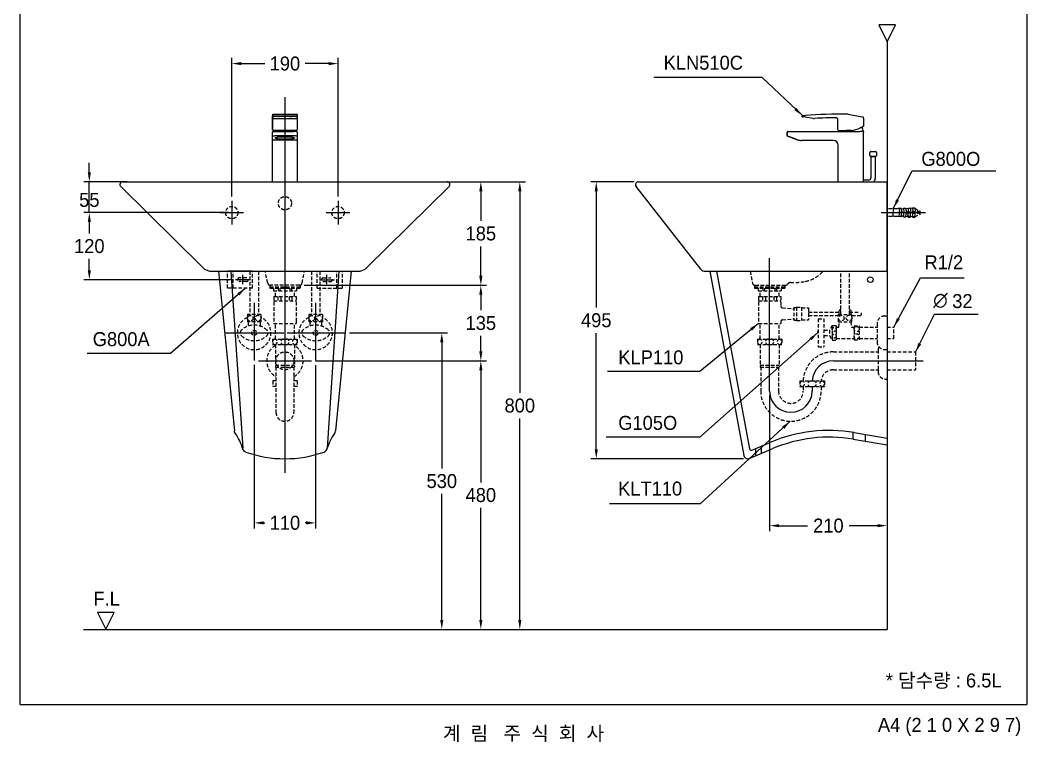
# Model space of a CAD drawing. Header units: millimetres. Extents: x 0 to 5952, y -67 to 2530.
# Drawn here: x 0 to 1800, y -67 to 1223 of the extents above; entities that cross this region are included whole.
import ezdxf
from ezdxf.enums import TextEntityAlignment as Align
from ezdxf.lldxf.tags import DXFTag

# ---------------------------------------------------------------- set-up
doc = ezdxf.new("R2010")
doc.units = ezdxf.units.MM
doc.header["$MEASUREMENT"] = 0
doc.linetypes.add('DASHED2', pattern=[9.525, 6.35, -3.175])
doc.layers.get('Defpoints').update_dxf_attribs({"color": 1})
for name, color, linetype in [('TEXT', 7, 'Continuous'), ('내부선 및 부속', 4, 'Continuous'), ('도각라인', 255, 'Continuous'), ('외형선', 3, 'Continuous'), ('점선', 6, 'DASHED2'), ('중심선', 1, 'DASHED'), ('치수선', 7, 'Continuous')]:
    doc.layers.add(name, color=color, linetype=linetype)
doc.styles.add('140911', font='HBATANG.TTF')
doc.styles.add('____', font='')
doc.styles.add('타이틀', font='H2GTRM.TTF', dxfattribs={"height": 25})
doc.styles.get('____').set_extended_font_data('굴림')
tags = doc.linetypes.add('DASHDOT', pattern=[70, 31, -13, 13, -13]).pattern_tags.tags
tags[10:11] = [DXFTag(74, 4), DXFTag(75, 0), DXFTag(340, '0'), DXFTag(46, 0.0), DXFTag(50, 0.0), DXFTag(44, 0.0), DXFTag(45, 0.0)]
tags[8:9] = [DXFTag(74, 4), DXFTag(75, 0), DXFTag(340, '0'), DXFTag(46, 0.0), DXFTag(50, 0.0), DXFTag(44, 0.0), DXFTag(45, 0.0)]
tags[6:7] = [DXFTag(74, 4), DXFTag(75, 0), DXFTag(340, '0'), DXFTag(46, 0.0), DXFTag(50, 0.0), DXFTag(44, 0.0), DXFTag(45, 0.0)]
tags[4:5] = [DXFTag(74, 4), DXFTag(75, 0), DXFTag(340, '0'), DXFTag(46, 0.0), DXFTag(50, 0.0), DXFTag(44, 0.0), DXFTag(45, 0.0)]
tags = doc.linetypes.add('DASHED', pattern=[25.72, 12.86, -12.86]).pattern_tags.tags
tags[6:7] = [DXFTag(74, 4), DXFTag(75, 0), DXFTag(340, '0'), DXFTag(46, 0.0), DXFTag(50, 0.0), DXFTag(44, 0.0), DXFTag(45, 0.0)]
tags[4:5] = [DXFTag(74, 4), DXFTag(75, 0), DXFTag(340, '0'), DXFTag(46, 0.0), DXFTag(50, 0.0), DXFTag(44, 0.0), DXFTag(45, 0.0)]
doc.dimstyles.new('MSADIM', dxfattribs={"dimtxt": 33, "dimasz": 17, "dimexe": 10, "dimexo": 7.5, "dimgap": 10, "dimtad": 0, "dimtih": 1, "dimtoh": 1, "dimdec": 0, "dimzin": 1, "dimdsep": 46, "dimtxsty": '____', "dimcen": 11.25, "dimadec": 0, "dimazin": 0, "dimtfac": 1, "dimtdec": 0, "dimtix": 1, "dimtmove": 0, "dimatfit": 3, "dimfxl": 0, "dimtolj": 1, "dimtzin": 1, "dimarcsym": 0})

# ---------------------------------------------------------------- blocks, each defined once
blk = doc.blocks.new('*D1')
at = {"layer": 'Defpoints', "color": 0, "linetype": 'Continuous'}
for p in [(568.4, 1145.4), (378.4, 900.1), (568.4, 900.1)]:
    blk.add_point(p, dxfattribs=at)
at = {"layer": '치수선', "color": 0, "linetype": 'Continuous', "lineweight": -2}
for p, q in [((378.4, 907.6), (378.4, 1155.4)), ((568.4, 907.6), (568.4, 1155.4)), ((395.4, 1145.4), (437.5, 1145.4)), ((551.4, 1145.4), (509.4, 1145.4))]:
    blk.add_line(p, q, dxfattribs=at)
at = {"layer": '치수선', "color": 0, "linetype": 'Continuous'}
for points in [[(395.4, 1148.2), (395.4, 1142.6), (378.4, 1145.4)], [(551.4, 1148.2), (551.4, 1142.6), (568.4, 1145.4)]]:
    blk.add_solid(points, dxfattribs=at)
at = {"layer": '치수선', "color": 0, "linetype": 'Continuous', "insert": (473.4, 1145.4), "char_height": 25, "attachment_point": 5, "style": '____'}
blk.add_mtext('\\A1;190', dxfattribs=at)
blk = doc.blocks.new('*D2')
at = {"layer": 'Defpoints', "color": 0, "linetype": 'Continuous'}
for p in [(123.7, 934.1), (198.4, 934.1), (379.9, 879.1)]:
    blk.add_point(p, dxfattribs=at)
at = {"layer": '치수선', "color": 0, "linetype": 'Continuous', "lineweight": -2}
for p, q in [((123.7, 951.1), (123.7, 968.1)), ((190.9, 934.1), (113.7, 934.1)), ((123.7, 879.1), (123.7, 934.1)), ((372.4, 879.1), (113.7, 879.1)), ((123.7, 862.1), (123.7, 845.1))]:
    blk.add_line(p, q, dxfattribs=at)
at = {"layer": '치수선', "color": 0, "linetype": 'Continuous'}
for points in [[(120.9, 951.1), (126.5, 951.1), (123.7, 934.1)], [(120.9, 862.1), (126.5, 862.1), (123.7, 879.1)]]:
    blk.add_solid(points, dxfattribs=at)
at = {"layer": '치수선', "color": 0, "linetype": 'Continuous', "insert": (123.7, 901.6), "char_height": 25, "attachment_point": 5, "style": '____'}
blk.add_mtext('\\A1;55', dxfattribs=at)
blk = doc.blocks.new('*D3')
at = {"layer": 'Defpoints', "color": 0, "linetype": 'Continuous'}
for p in [(379.9, 879.1), (123.7, 759.1), (384.9, 759.1)]:
    blk.add_point(p, dxfattribs=at)
at = {"layer": '치수선', "color": 0, "linetype": 'Continuous', "lineweight": -2}
for p, q in [((372.4, 879.1), (113.7, 879.1)), ((123.7, 862.1), (123.7, 841.9)), ((123.7, 776.1), (123.7, 796.2)), ((377.4, 759.1), (113.7, 759.1))]:
    blk.add_line(p, q, dxfattribs=at)
at = {"layer": '치수선', "color": 0, "linetype": 'Continuous'}
for points in [[(120.9, 862.1), (126.5, 862.1), (123.7, 879.1)], [(120.9, 776.1), (126.5, 776.1), (123.7, 759.1)]]:
    blk.add_solid(points, dxfattribs=at)
at = {"layer": '치수선', "color": 0, "linetype": 'Continuous', "insert": (123.7, 819.1), "char_height": 25, "attachment_point": 5, "style": '____'}
blk.add_mtext('\\A1;120', dxfattribs=at)
blk = doc.blocks.new('*D4')
at = {"layer": 'Defpoints', "color": 0, "linetype": 'Continuous'}
for p in [(748.4, 934.1), (501.2, 749.1), (823.7, 749.1)]:
    blk.add_point(p, dxfattribs=at)
at = {"layer": '치수선', "color": 0, "linetype": 'Continuous', "lineweight": -2}
for p, q in [((755.9, 934.1), (833.7, 934.1)), ((823.7, 917.1), (823.7, 864.4)), ((823.7, 766.1), (823.7, 818.7)), ((508.7, 749.1), (833.7, 749.1))]:
    blk.add_line(p, q, dxfattribs=at)
at = {"layer": '치수선', "color": 0, "linetype": 'Continuous'}
for points in [[(820.9, 917.1), (826.6, 917.1), (823.7, 934.1)], [(820.9, 766.1), (826.6, 766.1), (823.7, 749.1)]]:
    blk.add_solid(points, dxfattribs=at)
at = {"layer": '치수선', "color": 0, "linetype": 'Continuous', "insert": (823.7, 841.6), "char_height": 25, "attachment_point": 5, "style": '____'}
blk.add_mtext('\\A1;185', dxfattribs=at)
blk = doc.blocks.new('*D5')
at = {"layer": 'Defpoints', "color": 0, "linetype": 'Continuous'}
for p in [(500.4, 749.1), (823.7, 749.1), (520.9, 614.1)]:
    blk.add_point(p, dxfattribs=at)
at = {"layer": '치수선', "color": 0, "linetype": 'Continuous', "lineweight": -2}
for p, q in [((507.9, 749.1), (833.7, 749.1)), ((823.7, 732.1), (823.7, 704.4)), ((823.7, 631.1), (823.7, 658.7)), ((528.4, 614.1), (833.7, 614.1))]:
    blk.add_line(p, q, dxfattribs=at)
at = {"layer": '치수선', "color": 0, "linetype": 'Continuous'}
for points in [[(820.9, 732.1), (826.6, 732.1), (823.7, 749.1)], [(820.9, 631.1), (826.6, 631.1), (823.7, 614.1)]]:
    blk.add_solid(points, dxfattribs=at)
at = {"layer": '치수선', "color": 0, "linetype": 'Continuous', "insert": (823.7, 681.6), "char_height": 25, "attachment_point": 5, "style": '____'}
blk.add_mtext('\\A1;135', dxfattribs=at)
blk = doc.blocks.new('*D6')
at = {"layer": 'Defpoints', "color": 0, "linetype": 'Continuous'}
for p in [(520.9, 614.1), (817.2, 134.1), (823.7, 134.1)]:
    blk.add_point(p, dxfattribs=at)
at = {"layer": '치수선', "color": 0, "linetype": 'Continuous', "lineweight": -2}
for p, q in [((528.4, 614.1), (833.7, 614.1)), ((823.7, 597.1), (823.7, 396.9)), ((823.7, 151.1), (823.7, 351.2)), ((824.7, 134.1), (833.7, 134.1))]:
    blk.add_line(p, q, dxfattribs=at)
at = {"layer": '치수선', "color": 0, "linetype": 'Continuous'}
for points in [[(820.9, 597.1), (826.6, 597.1), (823.7, 614.1)], [(820.9, 151.1), (826.6, 151.1), (823.7, 134.1)]]:
    blk.add_solid(points, dxfattribs=at)
at = {"layer": '치수선', "color": 0, "linetype": 'Continuous', "insert": (823.7, 374.1), "char_height": 25, "attachment_point": 5, "style": '____'}
blk.add_mtext('\\A1;480', dxfattribs=at)
blk = doc.blocks.new('*D7')
at = {"layer": 'Defpoints', "color": 0, "linetype": 'Continuous'}
for p in [(748.4, 934.1), (870.9, 134.1), (893.4, 134.1)]:
    blk.add_point(p, dxfattribs=at)
at = {"layer": '치수선', "color": 0, "linetype": 'Continuous', "lineweight": -2}
for p, q in [((755.9, 934.1), (903.4, 934.1)), ((893.4, 917.1), (893.4, 556.9)), ((893.4, 151.1), (893.4, 511.3)), ((878.4, 134.1), (903.4, 134.1))]:
    blk.add_line(p, q, dxfattribs=at)
at = {"layer": '치수선', "color": 0, "linetype": 'Continuous'}
for points in [[(890.6, 917.1), (896.2, 917.1), (893.4, 934.1)], [(890.6, 151.1), (896.2, 151.1), (893.4, 134.1)]]:
    blk.add_solid(points, dxfattribs=at)
at = {"layer": '치수선', "color": 0, "linetype": 'Continuous', "insert": (893.4, 534.1), "char_height": 25, "attachment_point": 5, "style": '____'}
blk.add_mtext('\\A1;800', dxfattribs=at)
blk = doc.blocks.new('*D8')
at = {"layer": 'Defpoints', "color": 0, "linetype": 'Continuous'}
for p in [(581.2, 664.1), (725.2, 134.1), (753.9, 134.1)]:
    blk.add_point(p, dxfattribs=at)
at = {"layer": '치수선', "color": 0, "linetype": 'Continuous', "lineweight": -2}
for p, q in [((588.7, 664.1), (763.9, 664.1)), ((753.9, 647.1), (753.9, 421.9)), ((753.9, 151.1), (753.9, 376.3)), ((732.7, 134.1), (763.9, 134.1))]:
    blk.add_line(p, q, dxfattribs=at)
at = {"layer": '치수선', "color": 0, "linetype": 'Continuous'}
for points in [[(751, 647.1), (756.7, 647.1), (753.9, 664.1)], [(751, 151.1), (756.7, 151.1), (753.9, 134.1)]]:
    blk.add_solid(points, dxfattribs=at)
at = {"layer": '치수선', "color": 0, "linetype": 'Continuous', "insert": (753.9, 399.1), "char_height": 25, "attachment_point": 5, "style": '____'}
blk.add_mtext('\\A1;530', dxfattribs=at)
blk = doc.blocks.new('*D9')
at = {"layer": 'Defpoints', "color": 0, "linetype": 'Continuous'}
for p in [(418.4, 614.5), (528.4, 614.1), (528.4, 324.5)]:
    blk.add_point(p, dxfattribs=at)
at = {"layer": '치수선', "color": 0, "linetype": 'Continuous', "lineweight": -2}
for p, q in [((418.4, 607), (418.4, 314.5)), ((528.4, 606.6), (528.4, 314.5)), ((435.4, 324.5), (437.5, 324.5)), ((511.4, 324.5), (509.4, 324.5))]:
    blk.add_line(p, q, dxfattribs=at)
at = {"layer": '치수선', "color": 0, "linetype": 'Continuous'}
for points in [[(435.4, 327.3), (435.4, 321.7), (418.4, 324.5)], [(511.4, 327.3), (511.4, 321.7), (528.4, 324.5)]]:
    blk.add_solid(points, dxfattribs=at)
at = {"layer": '치수선', "color": 0, "linetype": 'Continuous', "insert": (473.4, 324.5), "char_height": 25, "attachment_point": 5, "style": '____'}
blk.add_mtext('\\A1;110', dxfattribs=at)
blk = doc.blocks.new('*D13')
at = {"layer": 'Defpoints', "color": 0, "linetype": 'Continuous'}
for p in [(1105.1, 934.1), (1030.1, 439.1), (1300.9, 439.1)]:
    blk.add_point(p, dxfattribs=at)
at = {"layer": '치수선', "color": 0, "linetype": 'Continuous', "lineweight": -2}
for p, q in [((1097.6, 934.1), (1020.1, 934.1)), ((1030.1, 917.1), (1030.1, 709.4)), ((1030.1, 456.1), (1030.1, 663.7)), ((1293.4, 439.1), (1020.1, 439.1))]:
    blk.add_line(p, q, dxfattribs=at)
at = {"layer": '치수선', "color": 0, "linetype": 'Continuous'}
for points in [[(1027.3, 917.1), (1032.9, 917.1), (1030.1, 934.1)], [(1027.3, 456.1), (1032.9, 456.1), (1030.1, 439.1)]]:
    blk.add_solid(points, dxfattribs=at)
at = {"layer": '치수선', "color": 0, "linetype": 'Continuous', "insert": (1030.1, 686.6), "char_height": 25, "attachment_point": 5, "style": '____'}
blk.add_mtext('\\A1;495', dxfattribs=at)
blk = doc.blocks.new('*D14')
at = {"layer": 'Defpoints', "color": 0, "linetype": 'Continuous'}
for p in [(1340.1, 560.1), (1550.1, 479.1), (1340.1, 319.5)]:
    blk.add_point(p, dxfattribs=at)
at = {"layer": '치수선', "color": 0, "linetype": 'Continuous', "lineweight": -2}
for p, q in [((1340.1, 552.6), (1340.1, 309.5)), ((1550.1, 471.6), (1550.1, 309.5)), ((1357.1, 319.5), (1407.8, 319.5)), ((1533.1, 319.5), (1482.4, 319.5))]:
    blk.add_line(p, q, dxfattribs=at)
at = {"layer": '치수선', "color": 0, "linetype": 'Continuous'}
for points in [[(1357.1, 322.3), (1357.1, 316.7), (1340.1, 319.5)], [(1533.1, 322.3), (1533.1, 316.7), (1550.1, 319.5)]]:
    blk.add_solid(points, dxfattribs=at)
at = {"layer": '치수선', "color": 0, "linetype": 'Continuous', "insert": (1445.1, 319.5), "char_height": 25, "attachment_point": 5, "style": '____'}
blk.add_mtext('\\A1;210', dxfattribs=at)

msp = doc.modelspace()

# ---------------------------------------------------------------- linework, layer by layer
at = {"layer": '내부선 및 부속', "linetype": 'Continuous'}
for p, q in [((451.4, 1054.1), (451.4, 1051.8)), ((451.4, 1054.1), (451.4, 1053.9)), ((451.4, 1053.9), (451.4, 1050.1)), ((451.4, 1050.6), (451.4, 1051.8)), ((451.4, 1048.5), (451.4, 1050.6)), ((451.4, 1050.1), (451.4, 1049.3)), ((451.4, 1027.1), (451.4, 1049.7)), ((451.4, 1049.7), (451.4, 1048.4)), ((451.4, 1048.1), (451.4, 1049.3)), ((451.4, 1048.4), (451.4, 1048.5)), ((451.4, 1048.1), (451.4, 1031.2)), ((452.4, 1055.1), (494.4, 1055.1)), ((452.4, 1047.5), (494.4, 1047.5)), ((489.4, 1051.5), (457.4, 1051.5)), ((457.4, 1051.5), (457.4, 1051.3)), ((457.4, 1051.3), (489.4, 1051.3)), ((463.4, 1050.9), (462.4, 1050.9)), ((462.4, 1050.9), (462.4, 1050.3)), ((462.4, 1050.3), (462.4, 1050)), ((462.4, 1050), (463.4, 1050)), ((463.4, 1050), (463.4, 1050.9)), ((463.4, 1050.3), (463.4, 1050.9)), ((463.4, 1050), (463.4, 1050.3)), ((483.4, 1050.9), (483.4, 1050.3)), ((484.4, 1050.9), (483.4, 1050.9)), ((483.4, 1050.3), (483.4, 1050)), ((483.4, 1050), (484.4, 1050)), ((484.4, 1050), (483.4, 1050)), ((484.4, 1050.3), (484.4, 1050.9)), ((484.4, 1050), (484.4, 1050.9)), ((484.4, 1050), (484.4, 1050.3)), ((484.4, 1050), (484.4, 1050)), ((489.4, 1051.3), (489.4, 1051.5)), ((494.4, 1047.4), (494.4, 1047.5)), ((495.4, 1054.1), (495.4, 1051.8)), ((495.4, 1051.8), (495.4, 1050.6)), ((495.4, 1050.6), (495.4, 1048.5)), ((495.4, 1049.7), (495.4, 1049.7)), ((495.4, 1049.7), (495.4, 1027.1)), ((495.4, 1048.4), (495.4, 1048.5)), ((1397.7, 1051.3), (1397.7, 1051.5)), ((1397.7, 1051.5), (1397.7, 1051.3)), ((1403.6, 1049.6), (1398.6, 1050.3)), ((1418.7, 1047.5), (1403.6, 1049.6)), ((1462.3, 1027.1), (1462.3, 1045.7)), ((1480.2, 1054.9), (1501.9, 1051.1)), ((1501.9, 1051.1), (1506.9, 1050.2)), ((1507.7, 1049.2), (1507.7, 1049.1)), ((1507.7, 1048.1), (1507.7, 1049.1)), ((1507.7, 1048.1), (1507.7, 1033.7)), ((451.4, 1031.2), (451.4, 1027.1)), ((452.8, 1026.1), (452.4, 1026.1)), ((494, 1026.1), (452.8, 1026.1)), ((494.4, 1026.1), (494, 1026.1)), ((1463.3, 1026.1), (1476.7, 1026.1)), ((1463.8, 1026.1), (1468.2, 1026.1)), ((1478.7, 1026.1), (1476.7, 1026.1)), ((1485.7, 1026.1), (1478.7, 1026.1)), ((451.4, 1015), (451.4, 1023.1)), ((451.4, 934.1), (451.4, 1023.1)), ((451.4, 1010.2), (451.4, 1015)), ((451.4, 1009.1), (451.4, 1010.2)), ((451.4, 934.1), (451.4, 1009.1)), ((452.4, 1024.1), (457.4, 1024.1)), ((452.4, 1009.3), (494.4, 1009.3)), ((457.4, 1024.1), (489.4, 1024.1)), ((457.4, 1016.8), (489.4, 1016.8)), ((486.4, 1013.8), (460.4, 1013.8)), ((460.4, 1011), (460.4, 1013.8)), ((460.4, 1011), (486.4, 1011)), ((486.4, 1011), (486.4, 1013.8)), ((494.4, 1024.1), (489.4, 1024.1)), ((495.4, 1023.1), (495.4, 1015)), ((495.4, 1015), (495.4, 1010.2)), ((495.4, 1009.1), (495.4, 1010.2)), ((495.4, 1009.1), (495.4, 1009.1)), ((495.4, 1009.1), (495.4, 934.1)), ((1371.5, 1016.8), (1371.5, 1023.1)), ((1371.5, 1023.1), (1371.5, 1016.8)), ((1377.1, 1014), (1372.1, 1015.8)), ((1372.1, 1015.8), (1377.1, 1014)), ((1372.5, 1024.1), (1377.5, 1024.1)), ((1377.1, 1014), (1390.1, 1009.3)), ((1390.1, 1009.3), (1377.1, 1014)), ((1377.5, 1024.1), (1501.7, 1024.1)), ((1377.8, 1013.8), (1385.3, 1011)), ((1385.3, 1011), (1377.8, 1013.8)), ((1453.7, 1008.1), (1397, 1008.1)), ((1506.7, 1024.1), (1501.7, 1024.1)), ((1506.7, 1024.1), (1507.7, 1024.1)), ((1507.7, 1024.1), (1507.7, 1023.1)), ((1507.7, 934.1), (1507.7, 1023.1)), ((1462.7, 934.1), (1462.7, 999.1)), ((1519.1, 981), (1519.1, 986.1)), ((1521.1, 988.1), (1529.2, 988.1)), ((1521.1, 979.1), (1521.1, 941.1)), ((1521.1, 979.1), (1529.1, 979.1)), ((1525.1, 979.1), (1521.1, 979.1)), ((1527.5, 979.1), (1522.8, 979.1)), ((1529.1, 979.1), (1525.1, 979.1)), ((1529.2, 979.1), (1525.1, 979.1)), ((1529.1, 941.1), (1529.1, 979.1)), ((1531.1, 986.2), (1531.1, 981)), ((1507.7, 956.1), (1507.7, 961.1)), ((1507.7, 934.1), (1507.7, 956.1)), ((1517.1, 937.1), (1507.7, 937.1)), ((376.9, 774.1), (398.1, 458.1)), ((569.9, 774.1), (548.8, 458.1)), ((1245.1, 774.1), (1304, 456.8)), ((1489.1, 486.4), (1489.1, 474.2)), ((1491.4, 486), (1550.1, 476.2)), ((1308.1, 454.5), (1341.1, 468.4)), ((1511.1, 482.7), (1511.1, 470.6)), ((1315.1, 457.5), (1315.1, 444.5)), ((1325.1, 461.7), (1325.1, 448.7))]:
    msp.add_line(p, q, dxfattribs=at)
for centre, radius, start, end in [((494.4, 1048.4), 1, 270, 0), ((1398.7, 1051.3), 1, 202.1993, 262.1993), ((1398.7, 1051.3), 1, 202.1993, 262.1993), ((1398.7, 1051.3), 1, 202.1993, 262.1993), ((1398.7, 1051.3), 1, 202.1993, 262.1993), ((1471.4, 55.1), 1000, 89.5936, 93.8863), ((1420, 1057.4), 10, 262.1993, 272.9349), ((1471.4, 55.1), 993.6, 90.6538, 92.9349), ((1458.9, 1045.5), 3.34, 2.007, 69.3544), ((1478.5, 1045.1), 10, 80, 89.5936), ((452.4, 1027.1), 1, 180, 270), ((481.1, 1019), 27.6, 165.1842, 169.4357), ((466.8, 1019), 27.6, 10.5643, 14.8158), ((494.4, 1027.1), 1, 270, 0), ((1463.3, 1027.1), 1, 180, 270), ((1494.9, 1019), 27.6, 165.1842, 169.4357), ((1480.2, 1081.6), 55.8, 275.72, 293.156), ((1480.6, 1019), 27.6, 10.5643, 27.3016), ((452.4, 1023.1), 1, 90, 180), ((452.4, 1023.1), 1, 90, 180), ((494.4, 1023.1), 1, 0, 90), ((1372.5, 1023.1), 1, 90, 180), ((1372.5, 1023.1), 1, 90, 180), ((1397, 1028.1), 20, 250, 270), ((1397, 1028.1), 20, 250, 270), ((1453.7, 999.1), 9, 0, 90), ((1521.1, 986.1), 2, 90, 180), ((1521.1, 981), 1.92, 180, 270), ((1529.2, 986.2), 1.92, 0, 90), ((1529.2, 981), 1.92, 270, 0), ((1517.1, 941.1), 4, 270, 0), ((1517.1, 941.1), 12, 324.3147, 0), ((1446.7, 217.7), 272, 80.5367, 112.8258), ((1307, 457.3), 3, 190.5208, 292.8258)]:
    msp.add_arc(centre, radius, start, end, dxfattribs=at)
for points, knots in [([(451.4, 1054.2), (451.4, 1054.3), (451.5, 1054.4), (451.5, 1054.5), (451.6, 1054.8), (451.9, 1055), (452.1, 1055.1), (452.3, 1055.1), (452.4, 1055.1)], [0, 0, 0, 0, 0.097046, 0.215477, 0.366984, 0.6013, 0.806128, 1, 1, 1, 1]), ([(457.4, 1051.5), (457, 1051.5), (456.3, 1051.5), (455.4, 1051.5), (454.8, 1051.5), (454.2, 1051.5), (453.5, 1051.5), (452.9, 1051.6), (452.4, 1051.6), (452.2, 1051.6), (452.1, 1051.7), (451.8, 1051.7), (451.5, 1051.7), (451.4, 1051.8), (451.4, 1051.8)], [0, 0, 0, 0, 0.142857, 0.214286, 0.285714, 0.357143, 0.428571, 0.571429, 0.642857, 0.678571, 0.696429, 0.714286, 0.857143, 1, 1, 1, 1]), ([(451.4, 1050.6), (451.4, 1050.7), (451.8, 1050.9), (453.6, 1051.1), (455.6, 1051.2), (457, 1051.3), (457.4, 1051.3)], [0, 0, 0, 0, 0.285714, 0.571429, 0.857143, 1, 1, 1, 1]), ([(495.3, 1051.7), (495.3, 1051.7), (495.2, 1051.7), (494.9, 1051.7), (494.2, 1051.6), (493.4, 1051.5), (492.6, 1051.5), (491.8, 1051.5), (490.8, 1051.5), (489.9, 1051.5), (489.4, 1051.5)], [0, 0, 0, 0, 0.022938, 0.185782, 0.348626, 0.511469, 0.592891, 0.674313, 0.837156, 1, 1, 1, 1]), ([(489.4, 1051.3), (490.3, 1051.3), (492.1, 1051.2), (494.3, 1051), (495.1, 1050.8), (495.3, 1050.7), (495.3, 1050.7)], [0, 0, 0, 0, 0.32589, 0.651781, 0.977671, 1, 1, 1, 1]), ([(494.4, 1055.1), (494.4, 1055.1), (494.6, 1055.1), (494.8, 1055.1), (495, 1054.9), (495.2, 1054.8), (495.3, 1054.6), (495.4, 1054.5), (495.4, 1054.3), (495.4, 1054.2), (495.4, 1054.2), (495.4, 1054.2)], [0, 0, 0, 0, 0.020818, 0.239105, 0.419032, 0.574027, 0.708164, 0.821662, 0.913084, 0.980269, 1, 1, 1, 1]), ([(1398.6, 1052.5), (1398.5, 1052.4), (1398.3, 1052.4), (1398.1, 1052.2), (1397.9, 1052), (1397.8, 1051.8), (1397.7, 1051.6), (1397.7, 1051.5)], [0, 0, 0, 0, 0.285714, 0.428571, 0.571429, 0.785714, 1, 1, 1, 1]), ([(1398.6, 1052.5), (1398.6, 1052.5), (1398.7, 1052.5), (1399, 1052.5), (1399.4, 1052.5), (1399.8, 1052.5), (1400.5, 1052.6), (1401.5, 1052.7), (1402.5, 1052.7), (1403.3, 1052.8), (1403.7, 1052.8)], [0, 0, 0, 0, 0.142857, 0.285714, 0.357143, 0.428571, 0.571429, 0.714286, 0.857143, 1, 1, 1, 1]), ([(1507.1, 1032.7), (1507.1, 1032.7), (1507, 1032.7), (1506.8, 1032.5), (1506.4, 1032.3), (1506, 1032.2), (1505.7, 1032), (1505.2, 1031.8), (1504.8, 1031.5), (1504.1, 1031.2), (1503.5, 1030.9), (1502.9, 1030.6), (1502.7, 1030.5), (1502.5, 1030.5)], [0, 0, 0, 0, 0.022972, 0.19686, 0.283804, 0.370748, 0.457692, 0.5229, 0.63158, 0.718524, 0.892412, 0.935884, 1, 1, 1, 1]), ([(1506.7, 1032.5), (1506.7, 1032.5), (1506.7, 1032.5), (1506.6, 1032.5), (1506.6, 1032.5), (1506.5, 1032.4), (1506.5, 1032.4), (1506.4, 1032.4), (1506.3, 1032.3), (1506.3, 1032.3), (1506.2, 1032.3), (1506.2, 1032.2), (1506.1, 1032.2), (1506.1, 1032.2), (1506, 1032.2), (1505.9, 1032.1), (1505.8, 1032.1), (1505.7, 1032), (1505.6, 1031.9), (1505.5, 1031.9), (1505.4, 1031.8), (1505.2, 1031.7), (1505.2, 1031.7), (1505.1, 1031.7), (1505.1, 1031.7), (1505.1, 1031.7)], [0, 0, 0, 0, 0.147203, 0.147203, 0.295653, 0.295653, 0.37051, 0.37051, 0.483564, 0.483564, 0.521467, 0.521467, 0.597561, 0.597561, 0.635788, 0.635788, 0.751471, 0.751471, 0.829397, 0.829397, 0.947331, 0.947331, 0.986892, 0.986892, 1, 1, 1, 1]), ([(1507.6, 1033.6), (1507.6, 1033.5), (1507.6, 1033.3), (1507.5, 1033.1), (1507.3, 1032.9), (1507.2, 1032.8), (1507.1, 1032.7)], [0, 0, 0, 0, 0.250001, 0.499999, 0.749998, 1, 1, 1, 1]), ([(1507.6, 1033.6), (1507.6, 1033.6), (1507.7, 1033.6), (1507.7, 1033.7), (1507.7, 1033.7)], [0, 0, 0, 0, 0.15708, 1, 1, 1, 1]), ([(451.4, 1015), (451.4, 1015.2), (451.8, 1015.8), (453.6, 1016.4), (455.6, 1016.7), (457, 1016.8), (457.4, 1016.8)], [0, 0, 0, 0, 0.285714, 0.571429, 0.857143, 1, 1, 1, 1]), ([(451.4, 1009.1), (451.4, 1009.1), (451.4, 1009.1), (451.4, 1009), (451.4, 1008.9), (451.5, 1008.8)], [0, 0, 0, 0, 0.003909, 0.003909, 1, 1, 1, 1]), ([(489.4, 1016.8), (490.3, 1016.8), (492.1, 1016.7), (494.3, 1016.1), (495.1, 1015.6), (495.3, 1015.3), (495.3, 1015.3)], [0, 0, 0, 0, 0.326484, 0.652968, 0.979452, 1, 1, 1, 1]), ([(495.4, 1008.9), (495.4, 1008.9), (495.4, 1008.9), (495.4, 1008.9), (495.4, 1008.9)], [0, 0, 0, 0, 0.705199, 1, 1, 1, 1]), ([(1371.5, 1016.8), (1371.5, 1016.7), (1371.5, 1016.5), (1371.6, 1016.3), (1371.7, 1016.1), (1371.9, 1016), (1372, 1015.9), (1372.1, 1015.8)], [0, 0, 0, 0, 0.214286, 0.428571, 0.571429, 0.714286, 1, 1, 1, 1])]:
    msp.add_open_spline(points, degree=3, knots=knots, dxfattribs=at)
for points in [[(452.4, 1047.5), (451.4, 1047.5), (451.4, 1048.5)], [(495.4, 1048.5), (495.4, 1047.5), (494.4, 1047.5)], [(452.4, 1009.3), (451.4, 1009.3), (451.4, 1010.2)], [(495.4, 1010.2), (495.4, 1009.3), (494.4, 1009.3)]]:
    msp.add_rational_spline(points, [1, 0.707106769085, 1], degree=2, dxfattribs=at)
for points, degree in [([(494.9, 1047.6), (494.9, 1047.5), (494.9, 1047.5), (494.9, 1047.4)], 3), ([(495, 1047.6), (495, 1047.6), (495, 1047.5), (494.9, 1047.4)], 3), ([(495.4, 1052), (495.4, 1051.9), (495.3, 1051.7)], 2), ([(495.4, 1051.8), (495.4, 1051.8), (495.4, 1051.8), (495.3, 1051.7)], 3), ([(495.3, 1050.7), (495.4, 1050.5), (495.4, 1050.4)], 2), ([(495.3, 1050.7), (495.4, 1050.7), (495.4, 1050.6), (495.4, 1050.6)], 3), ([(495.4, 1052), (495.4, 1051.9), (495.4, 1051.9), (495.4, 1051.8)], 3), ([(495.4, 1050.6), (495.4, 1050.5), (495.4, 1050.4), (495.4, 1050.4)], 3), ([(1398.6, 1052.5), (1398.1, 1052.4), (1397.7, 1052), (1397.7, 1051.5)], 3), ([(1397.7, 1051.3), (1397.7, 1050.8), (1398.1, 1050.3), (1398.6, 1050.3)], 3), ([(1398.4, 1052.4), (1398.4, 1052.4), (1398.4, 1052.4), (1398.5, 1052.4)], 3), ([(1501.9, 1051.1), (1501.9, 1051.1), (1501.9, 1051.1), (1501.9, 1051.1)], 3), ([(1507.7, 1049.2), (1507.7, 1049.7), (1507.4, 1050.1), (1506.9, 1050.2)], 3), ([(1502.6, 1030.5), (1502.4, 1030.4), (1502.1, 1030.3)], 2), ([(1502.1, 1030.3), (1502.1, 1030.3), (1502.1, 1030.3), (1502.1, 1030.3)], 3), ([(495.3, 1015.3), (495.4, 1015.2), (495.4, 1015.1), (495.4, 1015)], 3), ([(495.3, 1015.3), (495.4, 1015), (495.4, 1014.8)], 2), ([(495.4, 1015), (495.4, 1014.9), (495.4, 1014.8), (495.4, 1014.8)], 3), ([(1371.5, 1016.8), (1371.5, 1016.4), (1371.8, 1016), (1372.1, 1015.8)], 3)]:
    msp.add_open_spline(points, degree=degree, dxfattribs=at)
for points in [[(460.4, 1011), (456.4, 1011), (456.4, 1012.4), (456.4, 1013.8), (460.4, 1013.8)], [(486.4, 1013.8), (490.4, 1013.8), (490.4, 1012.4), (490.4, 1011), (486.4, 1011)]]:
    msp.add_rational_spline(points, [1, 0.707106769085, 1, 0.707106769085, 1], degree=2, knots=[0, 0, 0, 0.5, 0.5, 1, 1, 1], dxfattribs=at)
at = {"layer": '도각라인', "color": 7}
for p, q in [((0, 0), (0, 2530)), ((1800, 2530), (1800, 0)), ((0, 0), (1800, 0))]:
    msp.add_line(p, q, dxfattribs=at)
at = {"layer": '외형선', "linetype": 'Continuous'}
for p, q in [((1565.1, 1214.4), (1535.1, 1214.4)), ((1535.1, 1214.4), (1550.1, 1184.4)), ((1550.1, 1184.4), (1565.1, 1214.4)), ((1550.1, 1184.4), (1550.1, 134.1)), ((354.9, 774.1), (383, 488.9)), ((415.7, 774.1), (370.7, 774.1)), ((531.2, 774.1), (576.2, 774.1)), ((591.9, 774.1), (563.9, 488.9)), ((1232.9, 774.1), (1294, 444.8)), ((1489.4, 474.2), (1550.1, 464.1)), ((1303.6, 439.6), (1345.8, 457.4)), ((168.1, 164.4), (138.1, 164.4)), ((138.1, 164.4), (153.1, 134.4)), ((153.1, 134.4), (168.1, 164.4)), ((113.5, 134.1), (1550.1, 134.1))]:
    msp.add_line(p, q, dxfattribs=at)
at = {"layer": '외형선'}
for p, q in [((179.9, 925.5), (326.1, 781.3)), ((183.4, 934.1), (763.4, 934.1)), ((766.9, 925.5), (620.7, 781.3)), ((1217.1, 777.9), (1101.2, 926)), ((1105.1, 934.1), (1550.1, 934.1)), ((1460.2, 934.1), (1510, 934.1)), ((1550.1, 774.1), (1550.1, 934.1)), ((343.7, 774.1), (603.2, 774.1)), ((1225, 774.1), (1550.1, 774.1))]:
    msp.add_line(p, q, dxfattribs=at)
at = {"layer": '외형선', "linetype": 'Continuous', "flags": 128}
for points in [[(384.4, 485, -0.129923), (383, 488.9)], [(403.4, 451.1, -0.299491), (398.1, 458.1)]]:
    msp.add_lwpolyline(points, format="xyb", dxfattribs=at)
at = {"layer": '외형선', "linetype": 'Continuous'}
msp.add_circle((1520.1, 759.1), 5, dxfattribs=at)
msp.add_circle((1520.1, 759.1), 5, dxfattribs=at)
at = {"layer": '외형선'}
for centre, radius, start, end in [((183.4, 929.1), 5, 90, 225.3891), ((763.4, 929.1), 5, 314.6109, 90), ((1105.1, 929.1), 5, 90, 218.0575), ((343.7, 799.1), 25, 225.3891, 270), ((603.2, 799.1), 25, 270, 314.6109), ((1225, 784.1), 10, 218.0575, 270), ((1375.2, 827.1), 80, 317.309, 318.5038)]:
    msp.add_arc(centre, radius, start, end, dxfattribs=at)
at = {"layer": '외형선', "linetype": 'Continuous'}
for centre, radius, start, end in [((555.9, 489.6), 8, 324.772, 354.3824), ((302.7, 427.3), 100, 16.8465, 35.228), ((644.2, 427.3), 100, 144.772, 163.1535), ((1446.7, 217.7), 260, 80.5367, 112.8258), ((473.4, 649.1), 210, 250.5194, 289.4806), ((540.8, 458.6), 8, 289.4806, 356.1707), ((1300.9, 446.1), 7, 190.5208, 292.8258)]:
    msp.add_arc(centre, radius, start, end, dxfattribs=at)
at = {"layer": '점선'}
for p, q in [((1568.7, 886.1), (1550.1, 886.1)), ((1561.1, 886.1), (1561.1, 879.1)), ((1575.7, 886.4), (1568.7, 886.1)), ((1571.7, 886.2), (1572.1, 879.2)), ((1599.7, 886.7), (1571.8, 885.2)), ((1575.7, 886.4), (1576.1, 879.5)), ((1579.7, 886.7), (1583.7, 886.9)), ((1579.7, 886.7), (1580.1, 879.7)), ((1583.7, 886.9), (1584.1, 879.9)), ((1587.7, 887.1), (1591.7, 887.3)), ((1587.7, 887.1), (1588.1, 880.1)), ((1591.7, 887.3), (1592.1, 880.3)), ((1595.7, 887.5), (1599.7, 887.7)), ((1595.7, 887.5), (1596.1, 880.5)), ((1599.7, 887.7), (1600.1, 880.7)), ((1599.7, 886.7), (1610, 881.2)), ((1568.7, 872.1), (1550.1, 872.1)), ((1561.1, 872.1), (1561.1, 879.1)), ((1575.7, 871.7), (1568.7, 872.1)), ((1610, 881.2), (1568.9, 879.1)), ((1610, 876.9), (1568.9, 879.1)), ((1571.7, 871.9), (1572.1, 878.9)), ((1599.7, 871.5), (1571.8, 872.9)), ((1575.7, 871.7), (1576.1, 878.7)), ((1579.7, 871.5), (1580.1, 878.5)), ((1579.7, 871.5), (1583.7, 871.3)), ((1583.7, 871.3), (1584.1, 878.3)), ((1587.7, 871.1), (1588.1, 878.1)), ((1587.7, 871.1), (1591.7, 870.9)), ((1591.7, 870.9), (1592.1, 877.9)), ((1595.7, 870.7), (1596.1, 877.7)), ((1595.7, 870.7), (1599.7, 870.5)), ((1603.1, 879.1), (1598, 880.6)), ((1603.1, 879.1), (1598, 877.6)), ((1599.7, 870.5), (1600.1, 877.4)), ((1599.7, 871.5), (1610, 876.9)), ((370.7, 744.1), (370.7, 774.1)), ((380.7, 744.1), (380.7, 774.1)), ((410.9, 774.1), (410.9, 696.8)), ((415.7, 744.1), (415.7, 774.1)), ((425.9, 774.1), (425.9, 696.8)), ((442.6, 753.1), (438.4, 774.1)), ((504.2, 753.1), (508.4, 774.1)), ((520.9, 774.1), (520.9, 696.8)), ((531.2, 744.1), (531.2, 774.1)), ((535.9, 774.1), (535.9, 696.8)), ((566.2, 744.1), (566.2, 774.1)), ((576.2, 744.1), (576.2, 774.1)), ((1305.1, 774.1), (1309.3, 753.1)), ((1467.6, 697.1), (1467.6, 774.1)), ((1482.6, 697.1), (1482.6, 774.1)), ((404.9, 762.3), (391.9, 762.3)), ((541.9, 762.3), (554.9, 762.3)), ((415.7, 744.1), (370.7, 744.1)), ((404.9, 755.8), (391.9, 755.8)), ((446.4, 749.1), (446.4, 744.1)), ((446.4, 746.1), (500.4, 746.1)), ((446.4, 744.1), (500.4, 744.1)), ((499.3, 749.1), (447.5, 749.1)), ((452.9, 744.1), (452.9, 739.1)), ((452.9, 739.1), (493.9, 739.1)), ((456.4, 729.1), (456.4, 739.1)), ((461.4, 744.1), (461.4, 739.1)), ((464.4, 744.1), (464.4, 739.1)), ((482.4, 744.1), (482.4, 739.1)), ((485.4, 744.1), (485.4, 739.1)), ((490.4, 729.1), (490.4, 739.1)), ((493.9, 744.1), (493.9, 739.1)), ((500.4, 749.1), (500.4, 744.1)), ((531.2, 744.1), (576.2, 744.1)), ((541.9, 755.8), (554.9, 755.8)), ((1313.1, 749.1), (1313.1, 744.1)), ((1313.1, 746.1), (1367.1, 746.1)), ((1313.1, 744.1), (1367.1, 744.1)), ((1314.2, 749.1), (1368, 749.1)), ((1319.6, 744.1), (1319.6, 739.1)), ((1319.6, 739.1), (1360.6, 739.1)), ((1323.1, 729.1), (1323.1, 739.1)), ((1328.1, 744.1), (1328.1, 739.1)), ((1331.1, 744.1), (1331.1, 739.1)), ((1349.1, 744.1), (1349.1, 739.1)), ((1352.1, 744.1), (1352.1, 739.1)), ((1357.1, 729.1), (1357.1, 739.1)), ((1360.6, 744.1), (1360.6, 739.1)), ((1367.1, 749.1), (1367.1, 744.1)), ((1373.6, 752.6), (1371.6, 750.5)), ((453.4, 729.1), (453.4, 681.1)), ((453.4, 729.1), (493.4, 729.1)), ((453.4, 721.1), (493.4, 721.1)), ((460.9, 729.1), (460.9, 721.1)), ((465.9, 729.1), (465.9, 721.1)), ((480.9, 729.1), (480.9, 721.1)), ((485.9, 729.1), (485.9, 721.1)), ((493.4, 729.1), (493.4, 684.3)), ((1320.1, 729.1), (1320.1, 681.1)), ((1320.1, 729.1), (1360.1, 729.1)), ((1320.1, 721.1), (1360.1, 721.1)), ((1327.6, 729.1), (1327.6, 721.1)), ((1332.6, 729.1), (1332.6, 721.1)), ((1347.6, 729.1), (1347.6, 721.1)), ((1352.6, 729.1), (1352.6, 721.1)), ((1360.1, 729.1), (1360.1, 711.8)), ((1362.8, 708.8), (1383.1, 707.1)), ((1383.1, 709.6), (1383.1, 686.6)), ((1383.1, 709.6), (1388.1, 709.6)), ((1388.1, 710.1), (1388.1, 686.1)), ((1388.1, 710.1), (1397.1, 710.1)), ((1397.1, 710.1), (1397.1, 686.1)), ((1397.1, 708.8), (1409.6, 708.8)), ((1409.6, 708.8), (1409.6, 687.3)), ((1464.6, 697.1), (1464.6, 704.6)), ((1467.6, 704.6), (1464.6, 704.6)), ((1485.6, 704.6), (1482.6, 704.6)), ((1485.6, 697.1), (1485.6, 704.6)), ((406.4, 696.8), (406.4, 683.8)), ((430.4, 696.8), (406.4, 696.8)), ((430.4, 696.8), (430.4, 683.8)), ((493.4, 684.3), (493.4, 681.1)), ((516.4, 696.8), (516.4, 683.8)), ((540.4, 696.8), (516.4, 696.8)), ((540.4, 696.8), (540.4, 683.8)), ((1360.1, 684.3), (1360.1, 681.1)), ((1362.8, 687.3), (1383.1, 689.1)), ((1383.1, 686.6), (1388.1, 686.6)), ((1388.1, 686.1), (1397.1, 686.1)), ((1397.1, 687.3), (1409.6, 687.3)), ((1409.6, 701.1), (1467.6, 701.1)), ((1409.6, 695.1), (1463.1, 695.1)), ((1427.1, 689.3), (1427.1, 639.3)), ((1427.1, 689.3), (1437.1, 689.3)), ((1437.1, 689.3), (1437.1, 639.3)), ((1463.1, 697.1), (1487.1, 697.1)), ((1463.1, 684.1), (1463.1, 697.1)), ((1463.1, 684.1), (1487.1, 684.1)), ((1463.6, 674.6), (1465.1, 684.1)), ((1482.6, 701.1), (1501.6, 701.1)), ((1485.1, 684.1), (1486.6, 674.6)), ((1487.1, 684.1), (1487.1, 697.1)), ((1487.1, 695.1), (1501.6, 695.1)), ((1546.1, 694.3), (1550.1, 694.3)), ((430.4, 683.8), (406.4, 683.8)), ((407.9, 683.8), (407.9, 676.4)), ((428.9, 683.8), (428.9, 676.4)), ((453.4, 681.1), (493.4, 681.1)), ((456.4, 653.1), (456.4, 681.1)), ((490.4, 653.1), (490.4, 681.1)), ((540.4, 683.8), (516.4, 683.8)), ((517.9, 683.8), (517.9, 676.4)), ((538.9, 683.8), (538.9, 676.4)), ((1320.1, 681.1), (1360.1, 681.1)), ((1323.1, 653.1), (1323.1, 681.1)), ((1357.1, 653.1), (1357.1, 681.1)), ((1437.1, 669.1), (1447.1, 669.1)), ((1452.1, 677.3), (1447.1, 669.1)), ((1447.1, 669.1), (1447.1, 659.6)), ((1452.1, 677.3), (1459.1, 677.3)), ((1452.1, 677.3), (1452.1, 651.3)), ((1459.1, 677.3), (1459.1, 651.3)), ((1459.1, 674.6), (1463.6, 674.6)), ((1486.6, 674.6), (1491.1, 674.6)), ((1491.1, 676.8), (1491.1, 651.8)), ((1491.1, 676.8), (1500.1, 676.8)), ((1500.1, 676.8), (1500.1, 651.8)), ((1500.1, 674.6), (1532.1, 674.6)), ((1532.1, 680.3), (1532.1, 648.3)), ((1550.1, 674.6), (1562.1, 674.6)), ((1562.1, 654.1), (1562.1, 674.6)), ((451.4, 653.1), (495.4, 653.1)), ((451.4, 653.1), (451.4, 643.1)), ((495.4, 653.1), (495.4, 643.1)), ((1318.1, 653.1), (1362.1, 653.1)), ((1318.1, 653.1), (1318.1, 643.1)), ((1362.1, 653.1), (1362.1, 643.1)), ((1437.1, 659.6), (1447.1, 659.6)), ((1447.1, 659.6), (1452.1, 651.3)), ((1452.1, 651.3), (1459.1, 651.3)), ((1459.1, 654.1), (1491.1, 654.1)), ((1491.1, 651.8), (1500.1, 651.8)), ((1500.1, 654.1), (1532.1, 654.1)), ((1550.1, 654.1), (1562.1, 654.1)), ((451.4, 643.1), (495.4, 643.1)), ((456.4, 643.1), (456.4, 603.1)), ((490.4, 643.1), (490.4, 603.1)), ((1318.1, 643.1), (1362.1, 643.1)), ((1323.1, 643.1), (1323.1, 603.1)), ((1357.1, 643.1), (1357.1, 603.1)), ((1427.1, 639.3), (1437.1, 639.3)), ((1454, 630.1), (1534.1, 630.1)), ((1534.1, 633.6), (1534.1, 598.1)), ((1546.1, 634.3), (1550.1, 634.3)), ((1550.1, 630.1), (1601.1, 630.1)), ((1601.1, 630.1), (1601.1, 598.1)), ((456.4, 606.1), (490.4, 606.1)), ((456.4, 603.1), (490.4, 603.1)), ((457.4, 603.1), (457.4, 522.1)), ((489.4, 603.1), (489.4, 522.1)), ((1323.1, 606.1), (1357.1, 606.1)), ((1323.1, 603.1), (1357.1, 603.1)), ((1324.1, 603.1), (1324.1, 560.1)), ((1356.1, 603.1), (1356.1, 560.1)), ((1454, 598.1), (1534.1, 598.1)), ((1534.1, 598.1), (1534.1, 594.6)), ((1550.1, 598.1), (1601.1, 598.1)), ((451.7, 578.1), (451.7, 568.1)), ((457.4, 578.1), (451.7, 578.1)), ((495.2, 578.1), (489.4, 578.1)), ((495.2, 578.1), (495.2, 568.1)), ((1394.1, 578.1), (1438.1, 578.1)), ((1394.1, 578.1), (1394.1, 568.1)), ((1400.1, 578.1), (1400.1, 579.2)), ((1438.1, 578.1), (1438.1, 568.1)), ((1547.1, 581.6), (1550.1, 581.6)), ((457.4, 568.1), (451.7, 568.1)), ((495.2, 568.1), (489.4, 568.1)), ((1394.1, 568.1), (1438.1, 568.1)), ((1400.1, 568.1), (1400.1, 560.1)), ((1432.1, 568.1), (1432.1, 560.1))]:
    msp.add_line(p, q, dxfattribs=at)
for centre, radius in [((473.4, 895.8), 11.8), ((378.4, 879.1), 11), ((568.4, 879.1), 11), ((411.5, 690.2), 5), ((425.4, 690.5), 5), ((521.5, 690.2), 5), ((535.4, 690.5), 5), ((1468.1, 690.5), 5), ((1482.1, 690.7), 5), ((418.4, 664.1), 4.5), ((528.4, 664.1), 4.5), ((1455.6, 670.3), 3.5), ((1495.6, 670.8), 4.5), ((1455.6, 658.3), 3.5), ((1495.6, 657.8), 4.5), ((473.4, 614.1), 16)]:
    msp.add_circle(centre, radius, dxfattribs=at)
for centre, radius, start, end in [((391.9, 759.1), 3.25, 90, 270), ((404.9, 759.1), 3.25, 270, 90), ((541.9, 759.1), 3.25, 90, 270), ((554.9, 759.1), 3.25, 270, 90), ((1381.9, 869), 115, 267.6544, 281.2209), ((1393.6, 810.1), 55, 281.2209, 317.309), ((447.5, 754.1), 5, 191.3099, 270), ((499.3, 754.1), 5, 270, 348.6901), ((1314.2, 754.1), 5, 191.3099, 270), ((1368, 754.1), 5, 270, 315), ((1377.2, 749.1), 5, 87.7511, 135), ((1363.1, 711.8), 3, 180, 265.0303), ((418.4, 664.1), 30, 113.5781, 66.4217), ((528.4, 664.1), 30, 113.5781, 66.4217), ((1363.1, 684.3), 3, 94.9697, 180), ((1501.6, 698.1), 3, 270, 90), ((1546.1, 680.3), 14, 90, 180), ((400.4, 664.1), 7, 132.501, 227.499), ((418.4, 644.4), 33.6, 47.499, 132.501), ((436.4, 664.1), 7, 312.501, 47.499), ((510.4, 664.1), 7, 132.501, 227.499), ((528.4, 644.4), 33.6, 47.499, 132.501), ((546.4, 664.1), 7, 312.501, 47.499), ((1433.5, 664.3), 7.84, 144.9654, 215.0346), ((418.4, 683.7), 33.6, 227.499, 312.501), ((456.4, 648.1), 5, 98.6269, 261.3731), ((454.9, 648.1), 5, 278.6269, 81.3731), ((470.9, 648.1), 5, 90, 270), ((475.9, 648.1), 5, 270, 90), ((491.9, 648.1), 5, 98.6269, 261.3731), ((490.4, 648.1), 5, 278.6269, 81.3731), ((528.4, 683.7), 33.6, 227.499, 312.501), ((1323.1, 648.1), 5, 98.6269, 261.3731), ((1321.6, 648.1), 5, 278.6269, 81.3731), ((1337.6, 648.1), 5, 90, 270), ((1342.6, 648.1), 5, 270, 90), ((1358.6, 648.1), 5, 98.6269, 261.3731), ((1357.1, 648.1), 5, 278.6269, 81.3731), ((1546.1, 648.3), 14, 180, 270), ((473.4, 614.1), 32.5, 121.5389, 240.5076), ((473.4, 614.1), 32.5, 299.4924, 58.4611), ((1454, 576.1), 54, 90, 176.6714), ((1547.1, 633.6), 13, 153.9488, 180), ((1454, 576.1), 22, 90, 174.7841), ((1547.1, 594.6), 13, 180, 270), ((1399.1, 573.1), 5, 98.6269, 261.3731), ((1397.6, 573.1), 5, 278.6269, 81.3731), ((1413.6, 573.1), 5, 90, 270), ((1418.6, 573.1), 5, 270, 90), ((1434.6, 573.1), 5, 98.6269, 261.3731), ((1433.1, 573.1), 5, 278.6269, 81.3731), ((1378.1, 560.1), 54, 180, 0), ((1378.1, 560.1), 22, 180, 0), ((473.4, 522.1), 16, 180, 0)]:
    msp.add_arc(centre, radius, start, end, dxfattribs=at)
at = {"layer": '중심선'}
for p, q in [((473.4, 1085.1), (473.4, 414.1)), ((378.4, 900.1), (378.4, 858.1)), ((568.4, 900.1), (568.4, 858.1)), ((357.4, 879.1), (399.4, 879.1)), ((547.4, 879.1), (589.4, 879.1))]:
    msp.add_line(p, q, dxfattribs=at)
at = {"layer": '중심선', "linetype": 'DASHDOT'}
for p, q in [((1539.2, 879.1), (1618.8, 879.1)), ((1340.1, 560.1), (1340.1, 797.8)), ((411.7, 759.1), (384.9, 759.1)), ((398.4, 751.3), (398.4, 767.6)), ((535.5, 759.1), (562.2, 759.1)), ((548.4, 751.3), (548.4, 767.6)), ((418.4, 717.5), (418.4, 614.5)), ((528.4, 717.5), (528.4, 614.5)), ((367.6, 664.1), (471.2, 664.1)), ((477.6, 664.1), (581.2, 664.1)), ((425.9, 614.1), (520.9, 614.1)), ((1454, 614.1), (1614.6, 614.1)), ((1416.1, 568.1), (1416.1, 560.1))]:
    msp.add_line(p, q, dxfattribs=at)
for centre, start, end in [((1454, 576.1), 90, 176.6714), ((1378.1, 560.1), 180.0005, 0)]:
    msp.add_arc(centre, 38, start, end, dxfattribs=at)

# ---------------------------------------------------------------- texts
at = {"layer": 'TEXT', "style": '타이틀'}
msp.add_text('F.L', height=25, dxfattribs=at).set_placement((154.6, 189.1), align=Align.MIDDLE)
for s, p in [('* 담수량 : 6.5L', (1651.3, 42.9)), ('계  림   주  식  회  사', (900, -51.7))]:
    msp.add_text(s, height=25, dxfattribs=at).set_placement(p, align=Align.MIDDLE_CENTER)
msp.add_text('A4 (2 1 0 X 2 9 7)', height=25, dxfattribs=at).set_placement((1790, -36.5), align=Align.MIDDLE_RIGHT)
at = {"layer": 'TEXT', "char_height": 25, "width": 380.447, "attachment_point": 1, "line_spacing_factor": 0.963855, "style": '타이틀'}
for s, insert in [('\\A1;KLN510C', (1150.6, 1159.5)), ('\\A1;G800O', (1611.3, 987.6)), ('\\A1;G800A', (129.8, 665.4)), ('\\A1;KLP110', (1069.5, 632.9)), ('\\A1;G105O', (1069.4, 515.7)), ('\\A1;KLT110', (1069.1, 398.3))]:
    msp.add_mtext(s, dxfattribs=dict(at, insert=insert))
at = {"layer": '치수선'}
for s, style, p in [('∅', '140911', (1632.5, 710.2)), ('32', '타이틀', (1666.6, 708.4))]:
    msp.add_text(s, height=25, dxfattribs=dict(at, style=style)).set_placement(p)
at = {"layer": '치수선', "linetype": 'Continuous', "insert": (1616.9, 802.7), "char_height": 25, "width": 380.447, "attachment_point": 1, "line_spacing_factor": 0.963855, "style": '타이틀'}
msp.add_mtext('\\A1;R1/2', dxfattribs=at)

# ---------------------------------------------------------------- dimensions: what is measured, and where the dimension line sits
at = {"layer": '치수선', "linetype": 'Continuous'}
for base, p1, p2, picture, middle in [((568.4, 1145.4), (378.4, 900.1), (568.4, 900.1), '*D1', (473.4, 1145.4)), ((528.4, 324.5), (418.4, 614.5), (528.4, 614.1), '*D9', (473.4, 324.5))]:
    dim = msp.add_linear_dim(base=base, p1=p1, p2=p2, dimstyle='MSADIM', override={"dimtxt": 25}, dxfattribs=at)
    dim.commit()
    dim.dimension.update_dxf_attribs({"geometry": picture, "text_midpoint": middle, "dimtype": 160})
for base, p1, p2, picture, middle in [((123.7, 934.1), (379.9, 879.1), (198.4, 934.1), '*D2', (123.7, 901.6)), ((893.4, 134.1), (748.4, 934.1), (870.9, 134.1), '*D7', (893.4, 534.1)), ((753.9, 134.1), (581.2, 664.1), (725.2, 134.1), '*D8', (753.9, 399.1))]:
    dim = msp.add_linear_dim(base=base, p1=p1, p2=p2, angle=90, dimstyle='MSADIM', override={"dimtxt": 25}, dxfattribs=at)
    dim.commit()
    dim.dimension.update_dxf_attribs({"geometry": picture, "text_midpoint": middle, "dimtype": 160})
for base, p1, p2, picture, middle in [((823.7, 749.1), (748.4, 934.1), (501.2, 749.1), '*D4', (823.7, 841.6)), ((1030.1, 439.1), (1105.1, 934.1), (1300.9, 439.1), '*D13', (1030.1, 686.6)), ((123.7, 759.1), (379.9, 879.1), (384.9, 759.1), '*D3', (123.7, 819.1)), ((823.7, 749.1), (520.9, 614.1), (500.4, 749.1), '*D5', (823.7, 681.6)), ((823.7, 134.1), (520.9, 614.1), (817.2, 134.1), '*D6', (823.7, 374.1))]:
    dim = msp.add_linear_dim(base=base, p1=p1, p2=p2, angle=90, dimstyle='MSADIM', override={"dimtxt": 25}, dxfattribs=at)
    dim.commit()
    dim.dimension.update_dxf_attribs({"geometry": picture, "text_midpoint": middle})
dim = msp.add_linear_dim(base=(1340.1, 319.5), p1=(1550.1, 479.1), p2=(1340.1, 560.1), dimstyle='MSADIM', override={"dimtxt": 25}, dxfattribs=at)
dim.commit()
dim.dimension.update_dxf_attribs({"geometry": '*D14', "text_midpoint": (1445.1, 319.5)})

# ---------------------------------------------------------------- leaders
for points in [[(1398.6, 1052.5), (1326.6, 1120.4), (1133.2, 1120.4)], [(1561.2, 886.4), (1594.9, 954), (1744.4, 954)], [(1562.1, 674.6), (1609.8, 762.2), (1687.9, 762.2)], [(402.9, 744.1), (269.1, 627.4), (120.1, 627.4)], [(1601, 629.8), (1634.7, 697.5), (1713, 697.5)], [(1320.1, 681.1), (1215.2, 594.9), (1050.4, 594.9)], [(1425.7, 663.9), (1215.4, 477.8), (1048.1, 477.6)], [(1376.8, 506), (1215.8, 358.7), (1053.5, 358.7)]]:
    msp.add_leader(points, dimstyle='MSADIM', override={"dimtxt": 25}, dxfattribs=at)

doc.saveas('drawing.dxf')
